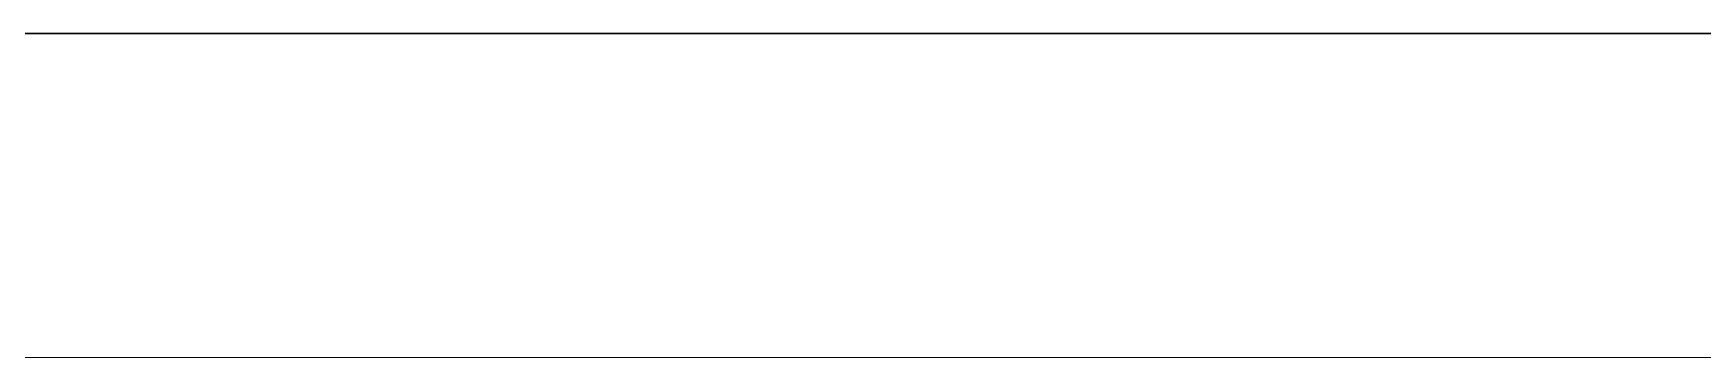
# Model space of a CAD drawing. Header units: millimetres. Extents: x -637480 to 299894, y -125373 to 39000.
# Drawn here: x 132764 to 133536, y -150 to 0 of the extents above; entities that cross this region are included whole.
import ezdxf

# ---------------------------------------------------------------- set-up
doc = ezdxf.new("R2010")
doc.units = ezdxf.units.MM
doc.linetypes.add('Xref building Toll$0$Grid Line', pattern=[22.225, 12.7, -3.175, 3.175, -3.175])
for name, color, linetype, lineweight in [('AM_BOR', 4, 'Continuous', 25), ('Xref building Toll$0$A-FLOR', 192, 'Continuous', 25), ('Xref building Toll$0$A-WALL', 113, 'Continuous', 9)]:
    doc.layers.add(name, color=color, linetype=linetype, lineweight=lineweight)
doc.layers.add('Xref building Toll$0$S-GRID', color=8, linetype='Continuous')

# ---------------------------------------------------------------- blocks, each defined once
blk = doc.blocks.new('Xref building Toll$0$Toll Grids')
at = {"layer": 'Xref building Toll$0$S-GRID', "linetype": 'Xref building Toll$0$Grid Line'}
blk.add_line((-9195.85, 0), (280997.67, 0), dxfattribs=at)
blk = doc.blocks.new('Xref building Toll')
at = {"layer": 'Xref building Toll$0$A-FLOR'}
for p, q in [((119435.99, 0), (270000, 0)), ((153120, 0), (121220, 0))]:
    blk.add_line(p, q, dxfattribs=at)
at = {"layer": 'Xref building Toll$0$A-WALL', "lineweight": 18}
blk.add_line((131476, -150), (137560, -150), dxfattribs=at)
blk.add_blockref('Xref building Toll$0$Toll Grids', (0, 0))

msp = doc.modelspace()

# ---------------------------------------------------------------- block references
at = {"layer": 'AM_BOR'}
msp.add_blockref('Xref building Toll', (0, 0), dxfattribs=at)

doc.saveas('drawing.dxf')
